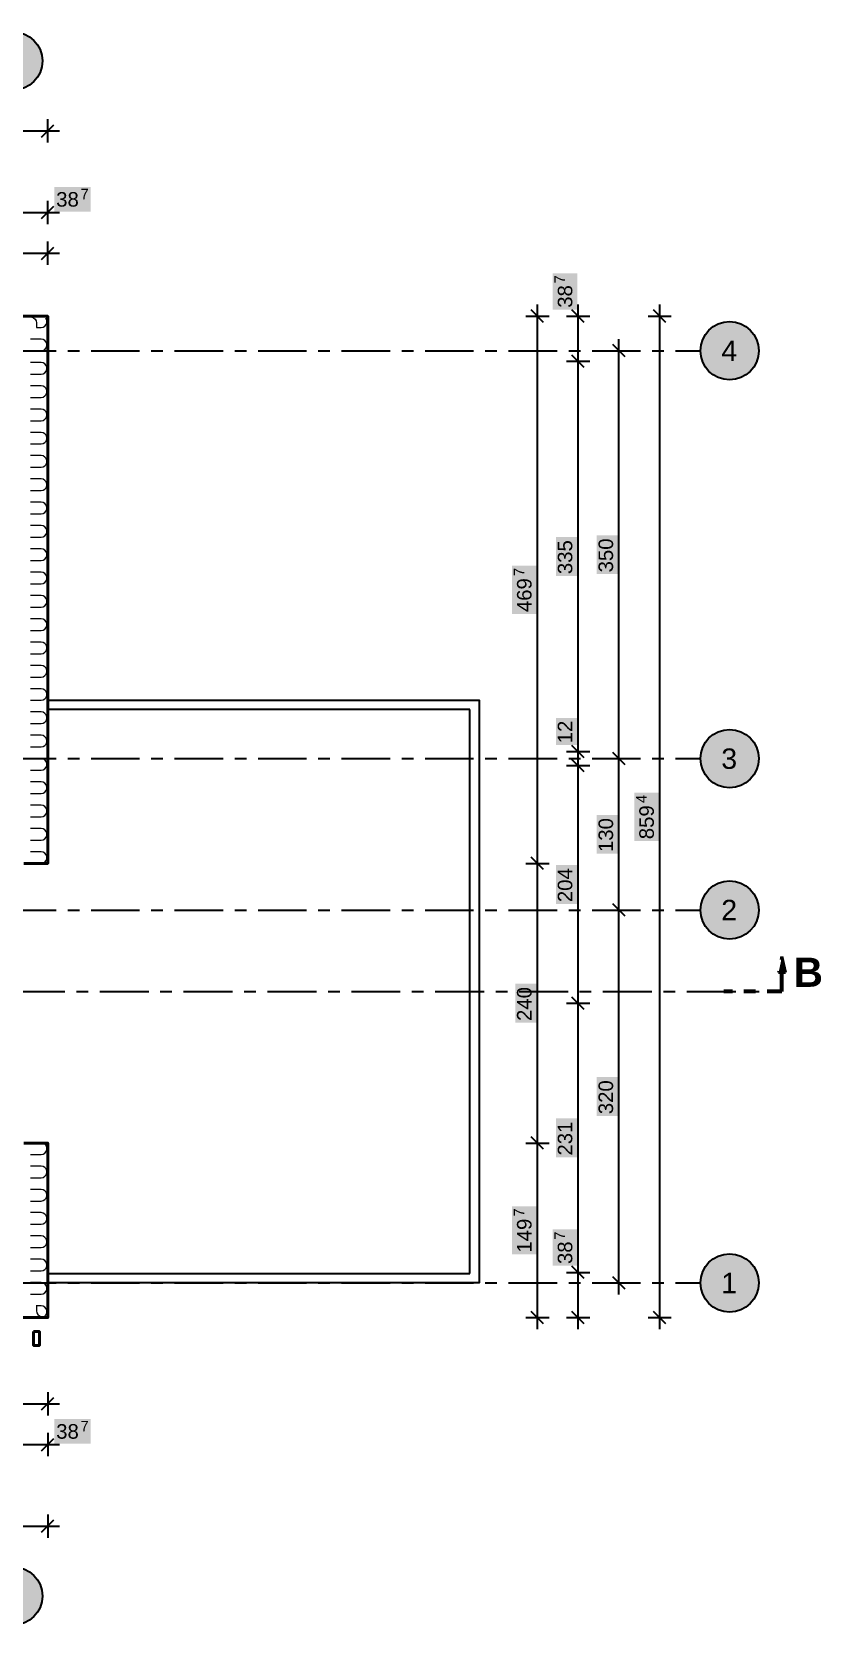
# Model space of a CAD drawing. Header units: metres. Extents: x -3.3 to 16.9, y -3.5 to 11.3.
# Drawn here: x 10.16 to 16.94, y -2.94 to 10.74 of the extents above; entities that cross this region are included whole.
import ezdxf

# ---------------------------------------------------------------- set-up
doc = ezdxf.new("R2010")
doc.units = ezdxf.units.M
doc.linetypes.add('PUNKTOWA', pattern=[10.5, 8.4, -1.05, 0, -1.05])
doc.linetypes.add('PUNKTOWA_KROTKA', pattern=[6.3, 4.2, -1.05, 0, -1.05])
for name, color, linetype, lineweight in [('A-KRESKOWANIE', 8, 'Continuous', 18), ('A-MASKA', 7, 'Continuous', 18), ('A-OSIE', 1, 'PUNKTOWA', 25), ('A-PRZEKROJE', 1, 'PUNKTOWA_KROTKA', 50), ('A-SCHODY', 6, 'Continuous', 25), ('A-SCIANY-IZOL', 4, 'Continuous', 35), ('A-SCIANY-KONSTR', 7, 'Continuous', 50), ('A-WIDOK', 7, 'Continuous', 25), ('A-WYMIARY', 1, 'Continuous', 25)]:
    doc.layers.add(name, color=color, linetype=linetype, lineweight=lineweight)
doc.styles.add('PL_ARIAL', font='arial.ttf')
doc.styles.add('PL_ARIAL_B', font='arialbd.ttf')

msp = doc.modelspace()

# ---------------------------------------------------------------- hatches: boundary and pattern name
at = {"layer": 'A-MASKA', "true_color": 0xffffff}
for points in [[(10.354, 9.194), (10.666, 9.194), (10.666, 9.405), (10.354, 9.405)], [(14.842, 8.354), (14.842, 8.666), (14.632, 8.666), (14.632, 8.354)], [(14.842, 6.068), (14.842, 6.402), (14.66, 6.402), (14.66, 6.068)], [(15.192, 6.083), (15.192, 6.417), (15.01, 6.417), (15.01, 6.083)], [(14.492, 5.742), (14.492, 6.155), (14.282, 6.155), (14.282, 5.742)], [(14.842, 4.617), (14.842, 4.849), (14.66, 4.849), (14.66, 4.617)], [(15.543, 3.793), (15.543, 4.207), (15.332, 4.207), (15.332, 3.793)], [(15.192, 3.683), (15.192, 4.017), (15.01, 4.017), (15.01, 3.683)], [(14.842, 3.253), (14.842, 3.587), (14.66, 3.587), (14.66, 3.253)], [(14.492, 2.233), (14.492, 2.567), (14.31, 2.567), (14.31, 2.233)], [(15.192, 1.433), (15.192, 1.767), (15.01, 1.767), (15.01, 1.433)], [(14.842, 1.078), (14.842, 1.412), (14.66, 1.412), (14.66, 1.078)], [(14.492, 0.245), (14.492, 0.658), (14.282, 0.658), (14.282, 0.245)], [(14.842, 0.147), (14.842, 0.459), (14.632, 0.459), (14.632, 0.147)], [(10.354, -1.379), (10.666, -1.379), (10.666, -1.169), (10.354, -1.169)]]:
    msp.add_hatch(color=7, dxfattribs=at).paths.add_polyline_path(points)
at = {"layer": 'A-OSIE', "true_color": 0xffffff}
for points in [[(10.25, 10.487), (10.248, 10.52), (10.241, 10.552), (10.231, 10.583), (10.217, 10.612), (10.198, 10.639), (10.177, 10.664), (10.152, 10.685), (10.125, 10.704), (10.096, 10.718), (10.065, 10.728), (10.033, 10.735), (10, 10.737), (9.967, 10.735), (9.935, 10.728), (9.904, 10.718), (9.875, 10.704), (9.848, 10.685), (9.823, 10.664), (9.802, 10.639), (9.783, 10.612), (9.769, 10.583), (9.759, 10.552), (9.752, 10.52), (9.75, 10.487), (9.752, 10.454), (9.759, 10.422), (9.769, 10.391), (9.783, 10.362), (9.802, 10.335), (9.823, 10.31), (9.848, 10.289), (9.875, 10.27), (9.904, 10.256), (9.935, 10.246), (9.967, 10.239), (10, 10.237), (10.033, 10.239), (10.065, 10.246), (10.096, 10.256), (10.125, 10.27), (10.152, 10.289), (10.177, 10.31), (10.198, 10.335), (10.217, 10.362), (10.231, 10.391), (10.241, 10.422), (10.248, 10.454)], [(16.4, 8), (16.398, 8.033), (16.391, 8.065), (16.381, 8.096), (16.367, 8.125), (16.348, 8.152), (16.327, 8.177), (16.302, 8.198), (16.275, 8.217), (16.246, 8.231), (16.215, 8.241), (16.183, 8.248), (16.15, 8.25), (16.117, 8.248), (16.085, 8.241), (16.054, 8.231), (16.025, 8.217), (15.998, 8.198), (15.973, 8.177), (15.952, 8.152), (15.933, 8.125), (15.919, 8.096), (15.909, 8.065), (15.902, 8.033), (15.9, 8), (15.902, 7.967), (15.909, 7.935), (15.919, 7.904), (15.933, 7.875), (15.952, 7.848), (15.973, 7.823), (15.998, 7.802), (16.025, 7.783), (16.054, 7.769), (16.085, 7.759), (16.117, 7.752), (16.15, 7.75), (16.183, 7.752), (16.215, 7.759), (16.246, 7.769), (16.275, 7.783), (16.302, 7.802), (16.327, 7.823), (16.348, 7.848), (16.367, 7.875), (16.381, 7.904), (16.391, 7.935), (16.398, 7.967)], [(16.4, 4.5), (16.398, 4.533), (16.391, 4.565), (16.381, 4.596), (16.367, 4.625), (16.348, 4.652), (16.327, 4.677), (16.302, 4.698), (16.275, 4.717), (16.246, 4.731), (16.215, 4.741), (16.183, 4.748), (16.15, 4.75), (16.117, 4.748), (16.085, 4.741), (16.054, 4.731), (16.025, 4.717), (15.998, 4.698), (15.973, 4.677), (15.952, 4.652), (15.933, 4.625), (15.919, 4.596), (15.909, 4.565), (15.902, 4.533), (15.9, 4.5), (15.902, 4.467), (15.909, 4.435), (15.919, 4.404), (15.933, 4.375), (15.952, 4.348), (15.973, 4.323), (15.998, 4.302), (16.025, 4.283), (16.054, 4.269), (16.085, 4.259), (16.117, 4.252), (16.15, 4.25), (16.183, 4.252), (16.215, 4.259), (16.246, 4.269), (16.275, 4.283), (16.302, 4.302), (16.327, 4.323), (16.348, 4.348), (16.367, 4.375), (16.381, 4.404), (16.391, 4.435), (16.398, 4.467)], [(16.4, 3.2), (16.398, 3.233), (16.391, 3.265), (16.381, 3.296), (16.367, 3.325), (16.348, 3.352), (16.327, 3.377), (16.302, 3.398), (16.275, 3.417), (16.246, 3.431), (16.215, 3.441), (16.183, 3.448), (16.15, 3.45), (16.117, 3.448), (16.085, 3.441), (16.054, 3.431), (16.025, 3.417), (15.998, 3.398), (15.973, 3.377), (15.952, 3.352), (15.933, 3.325), (15.919, 3.296), (15.909, 3.265), (15.902, 3.233), (15.9, 3.2), (15.902, 3.167), (15.909, 3.135), (15.919, 3.104), (15.933, 3.075), (15.952, 3.048), (15.973, 3.023), (15.998, 3.002), (16.025, 2.983), (16.054, 2.969), (16.085, 2.959), (16.117, 2.952), (16.15, 2.95), (16.183, 2.952), (16.215, 2.959), (16.246, 2.969), (16.275, 2.983), (16.302, 3.002), (16.327, 3.023), (16.348, 3.048), (16.367, 3.075), (16.381, 3.104), (16.391, 3.135), (16.398, 3.167)], [(16.4, 0), (16.398, 0.033), (16.391, 0.065), (16.381, 0.096), (16.367, 0.125), (16.348, 0.152), (16.327, 0.177), (16.302, 0.198), (16.275, 0.217), (16.246, 0.231), (16.215, 0.241), (16.183, 0.248), (16.15, 0.25), (16.117, 0.248), (16.085, 0.241), (16.054, 0.231), (16.025, 0.217), (15.998, 0.198), (15.973, 0.177), (15.952, 0.152), (15.933, 0.125), (15.919, 0.096), (15.909, 0.065), (15.902, 0.033), (15.9, 0), (15.902, -0.033), (15.909, -0.065), (15.919, -0.096), (15.933, -0.125), (15.952, -0.152), (15.973, -0.177), (15.998, -0.198), (16.025, -0.217), (16.054, -0.231), (16.085, -0.241), (16.117, -0.248), (16.15, -0.25), (16.183, -0.248), (16.215, -0.241), (16.246, -0.231), (16.275, -0.217), (16.302, -0.198), (16.327, -0.177), (16.348, -0.152), (16.367, -0.125), (16.381, -0.096), (16.391, -0.065), (16.398, -0.033)], [(10.25, -2.687), (10.248, -2.654), (10.241, -2.622), (10.231, -2.591), (10.217, -2.562), (10.198, -2.535), (10.177, -2.51), (10.152, -2.489), (10.125, -2.47), (10.096, -2.456), (10.065, -2.446), (10.033, -2.439), (10, -2.437), (9.967, -2.439), (9.935, -2.446), (9.904, -2.456), (9.875, -2.47), (9.848, -2.489), (9.823, -2.51), (9.802, -2.535), (9.783, -2.562), (9.769, -2.591), (9.759, -2.622), (9.752, -2.654), (9.75, -2.687), (9.752, -2.72), (9.759, -2.752), (9.769, -2.783), (9.783, -2.812), (9.802, -2.839), (9.823, -2.864), (9.848, -2.885), (9.875, -2.904), (9.904, -2.918), (9.935, -2.928), (9.967, -2.935), (10, -2.937), (10.033, -2.935), (10.065, -2.928), (10.096, -2.918), (10.125, -2.904), (10.152, -2.885), (10.177, -2.864), (10.198, -2.839), (10.217, -2.812), (10.231, -2.783), (10.241, -2.752), (10.248, -2.72)]]:
    msp.add_hatch(color=7, dxfattribs=at).paths.add_polyline_path(points)
at = {"layer": 'A-PRZEKROJE', "true_color": 0x000000}
msp.add_hatch(color=7, dxfattribs=at).paths.add_polyline_path([(16.6, 2.801), (16.629, 2.664), (16.571, 2.664)])

# ---------------------------------------------------------------- linework, layer by layer
at = {"layer": 'A-KRESKOWANIE', "lineweight": 25, "ltscale": 0.05}
for points in [[(10.159, 8.289), (10.175, 8.283), (10.188, 8.272), (10.197, 8.257), (10.2, 8.24), (10.2, 8.2)], [(10.2, 8.2), (10.24, 8.2), (10.257, 8.203), (10.272, 8.212), (10.283, 8.225), (10.289, 8.241), (10.289, 8.259), (10.283, 8.275), (10.279, 8.279)], [(10.147, 8), (10.24, 8), (10.257, 8.003), (10.272, 8.012), (10.283, 8.025), (10.289, 8.041), (10.289, 8.059), (10.283, 8.075), (10.272, 8.088), (10.257, 8.097), (10.24, 8.1), (10.147, 8.1)], [(10.147, 7.8), (10.24, 7.8), (10.257, 7.803), (10.272, 7.812), (10.283, 7.825), (10.289, 7.841), (10.289, 7.859), (10.283, 7.875), (10.272, 7.888), (10.257, 7.897), (10.24, 7.9), (10.147, 7.9)], [(10.147, 7.6), (10.24, 7.6), (10.257, 7.603), (10.272, 7.612), (10.283, 7.625), (10.289, 7.641), (10.289, 7.659), (10.283, 7.675), (10.272, 7.688), (10.257, 7.697), (10.24, 7.7), (10.147, 7.7)], [(10.147, 7.4), (10.24, 7.4), (10.257, 7.403), (10.272, 7.412), (10.283, 7.425), (10.289, 7.441), (10.289, 7.459), (10.283, 7.475), (10.272, 7.488), (10.257, 7.497), (10.24, 7.5), (10.147, 7.5)], [(10.147, 7.2), (10.24, 7.2), (10.257, 7.203), (10.272, 7.212), (10.283, 7.225), (10.289, 7.241), (10.289, 7.259), (10.283, 7.275), (10.272, 7.288), (10.257, 7.297), (10.24, 7.3), (10.147, 7.3)], [(10.147, 7), (10.24, 7), (10.257, 7.003), (10.272, 7.012), (10.283, 7.025), (10.289, 7.041), (10.289, 7.059), (10.283, 7.075), (10.272, 7.088), (10.257, 7.097), (10.24, 7.1), (10.147, 7.1)], [(10.147, 6.8), (10.24, 6.8), (10.257, 6.803), (10.272, 6.812), (10.283, 6.825), (10.289, 6.841), (10.289, 6.859), (10.283, 6.875), (10.272, 6.888), (10.257, 6.897), (10.24, 6.9), (10.147, 6.9)], [(10.147, 6.6), (10.24, 6.6), (10.257, 6.603), (10.272, 6.612), (10.283, 6.625), (10.289, 6.641), (10.289, 6.659), (10.283, 6.675), (10.272, 6.688), (10.257, 6.697), (10.24, 6.7), (10.147, 6.7)], [(10.147, 6.4), (10.24, 6.4), (10.257, 6.403), (10.272, 6.412), (10.283, 6.425), (10.289, 6.441), (10.289, 6.459), (10.283, 6.475), (10.272, 6.488), (10.257, 6.497), (10.24, 6.5), (10.147, 6.5)], [(10.147, 6.2), (10.24, 6.2), (10.257, 6.203), (10.272, 6.212), (10.283, 6.225), (10.289, 6.241), (10.289, 6.259), (10.283, 6.275), (10.272, 6.288), (10.257, 6.297), (10.24, 6.3), (10.147, 6.3)], [(10.147, 6), (10.24, 6), (10.257, 6.003), (10.272, 6.012), (10.283, 6.025), (10.289, 6.041), (10.289, 6.059), (10.283, 6.075), (10.272, 6.088), (10.257, 6.097), (10.24, 6.1), (10.147, 6.1)], [(10.147, 5.8), (10.24, 5.8), (10.257, 5.803), (10.272, 5.812), (10.283, 5.825), (10.289, 5.841), (10.289, 5.859), (10.283, 5.875), (10.272, 5.888), (10.257, 5.897), (10.24, 5.9), (10.147, 5.9)], [(10.147, 5.6), (10.24, 5.6), (10.257, 5.603), (10.272, 5.612), (10.283, 5.625), (10.289, 5.641), (10.289, 5.659), (10.283, 5.675), (10.272, 5.688), (10.257, 5.697), (10.24, 5.7), (10.147, 5.7)], [(10.147, 5.4), (10.24, 5.4), (10.257, 5.403), (10.272, 5.412), (10.283, 5.425), (10.289, 5.441), (10.289, 5.459), (10.283, 5.475), (10.272, 5.488), (10.257, 5.497), (10.24, 5.5), (10.147, 5.5)], [(10.147, 5.2), (10.24, 5.2), (10.257, 5.203), (10.272, 5.212), (10.283, 5.225), (10.289, 5.241), (10.289, 5.259), (10.283, 5.275), (10.272, 5.288), (10.257, 5.297), (10.24, 5.3), (10.147, 5.3)], [(10.147, 5), (10.24, 5), (10.257, 5.003), (10.272, 5.012), (10.283, 5.025), (10.289, 5.041), (10.289, 5.059), (10.283, 5.075), (10.272, 5.088), (10.257, 5.097), (10.24, 5.1), (10.147, 5.1)], [(10.147, 4.8), (10.24, 4.8), (10.257, 4.803), (10.272, 4.812), (10.283, 4.825), (10.289, 4.841), (10.289, 4.859), (10.283, 4.875), (10.272, 4.888), (10.257, 4.897), (10.24, 4.9), (10.147, 4.9)], [(10.147, 4.6), (10.24, 4.6), (10.257, 4.603), (10.272, 4.612), (10.283, 4.625), (10.289, 4.641), (10.289, 4.659), (10.283, 4.675), (10.272, 4.688), (10.257, 4.697), (10.24, 4.7), (10.147, 4.7)], [(10.147, 4.4), (10.24, 4.4), (10.257, 4.403), (10.272, 4.412), (10.283, 4.425), (10.289, 4.441), (10.289, 4.459), (10.283, 4.475), (10.272, 4.488), (10.257, 4.497), (10.24, 4.5), (10.147, 4.5)], [(10.147, 4.2), (10.24, 4.2), (10.257, 4.203), (10.272, 4.212), (10.283, 4.225), (10.289, 4.241), (10.289, 4.259), (10.283, 4.275), (10.272, 4.288), (10.257, 4.297), (10.24, 4.3), (10.147, 4.3)], [(10.147, 4), (10.24, 4), (10.257, 4.003), (10.272, 4.012), (10.283, 4.025), (10.289, 4.041), (10.289, 4.059), (10.283, 4.075), (10.272, 4.088), (10.257, 4.097), (10.24, 4.1), (10.147, 4.1)], [(10.147, 3.8), (10.24, 3.8), (10.257, 3.803), (10.272, 3.812), (10.283, 3.825), (10.289, 3.841), (10.289, 3.859), (10.283, 3.875), (10.272, 3.888), (10.257, 3.897), (10.24, 3.9), (10.24, 3.9), (10.147, 3.9)], [(10.24, 3.6), (10.257, 3.603), (10.272, 3.612), (10.283, 3.625), (10.289, 3.641), (10.289, 3.659), (10.283, 3.675), (10.272, 3.688), (10.257, 3.697), (10.24, 3.7), (10.24, 3.7), (10.147, 3.7)], [(10.147, 1.103), (10.24, 1.103), (10.257, 1.106), (10.272, 1.115), (10.283, 1.128), (10.289, 1.144), (10.289, 1.162), (10.283, 1.178), (10.272, 1.191), (10.257, 1.2), (10.257, 1.2)], [(10.147, 0.903), (10.24, 0.903), (10.257, 0.906), (10.272, 0.915), (10.283, 0.928), (10.289, 0.944), (10.289, 0.962), (10.283, 0.978), (10.272, 0.991), (10.257, 1), (10.24, 1.003), (10.147, 1.003)], [(10.147, 0.703), (10.24, 0.703), (10.257, 0.706), (10.272, 0.715), (10.283, 0.728), (10.289, 0.744), (10.289, 0.762), (10.283, 0.778), (10.272, 0.791), (10.257, 0.8), (10.24, 0.803), (10.24, 0.803), (10.147, 0.803)], [(10.147, 0.503), (10.24, 0.503), (10.257, 0.506), (10.272, 0.515), (10.283, 0.528), (10.289, 0.544), (10.289, 0.562), (10.283, 0.578), (10.272, 0.591), (10.257, 0.6), (10.24, 0.603), (10.147, 0.603)], [(10.147, 0.303), (10.24, 0.303), (10.257, 0.306), (10.272, 0.315), (10.283, 0.328), (10.289, 0.344), (10.289, 0.362), (10.283, 0.378), (10.272, 0.391), (10.257, 0.4), (10.24, 0.403), (10.147, 0.403)], [(10.147, 0.103), (10.24, 0.103), (10.257, 0.106), (10.272, 0.115), (10.283, 0.128), (10.289, 0.144), (10.289, 0.162), (10.283, 0.178), (10.272, 0.191), (10.257, 0.2), (10.24, 0.203), (10.24, 0.203), (10.147, 0.203)], [(10.147, -0.097), (10.24, -0.097), (10.257, -0.094), (10.272, -0.085), (10.283, -0.072), (10.289, -0.056), (10.289, -0.038), (10.283, -0.022), (10.272, -0.009), (10.257, 0), (10.24, 0.003), (10.147, 0.003)], [(10.278, -0.278), (10.283, -0.272), (10.289, -0.256), (10.289, -0.238), (10.283, -0.222), (10.272, -0.209), (10.257, -0.2), (10.24, -0.197), (10.24, -0.197), (10.197, -0.197)], [(10.2, -0.2), (10.2, -0.239), (10.203, -0.257), (10.212, -0.272), (10.225, -0.283), (10.241, -0.289), (10.259, -0.289), (10.275, -0.283), (10.279, -0.279)]]:
    msp.add_lwpolyline(points, dxfattribs=at)
at = {"layer": 'A-OSIE', "linetype": 'PUNKTOWA', "lineweight": 35, "ltscale": 0.049636, "flags": 128}
for points in [[(-2.237, 8), (15.9, 8)], [(-2.237, 4.5), (15.9, 4.5)], [(-2.237, 3.2), (15.9, 3.2)], [(-2.237, 0), (15.9, 0)]]:
    msp.add_lwpolyline(points, dxfattribs=at)
at = {"layer": 'A-OSIE', "linetype": 'Continuous', "lineweight": 35, "ltscale": 0.05}
for centre in [(10, 10.487), (16.15, 8), (16.15, 4.5), (16.15, 3.2), (16.15, 0), (10, -2.687)]:
    msp.add_circle(centre, 0.25, dxfattribs=at)
at = {"layer": 'A-PRZEKROJE', "lineweight": 50, "ltscale": 0.05, "flags": 128}
msp.add_lwpolyline([(16.6, 2.801), (16.629, 2.664), (16.571, 2.664)], close=True, dxfattribs=at)
at = {"layer": 'A-PRZEKROJE', "linetype": 'Continuous', "lineweight": 70, "ltscale": 0.05, "flags": 128}
msp.add_lwpolyline([(16.6, 2.501), (16.6, 2.676)], dxfattribs=at)
at = {"layer": 'A-PRZEKROJE', "linetype": 'PUNKTOWA', "lineweight": 35, "ltscale": 0.05, "flags": 128}
msp.add_lwpolyline([(-2.937, 2.501), (16.6, 2.501)], dxfattribs=at)
at = {"layer": 'A-PRZEKROJE', "linetype": 'PUNKTOWA_KROTKA', "lineweight": 70, "ltscale": 0.03, "flags": 128}
msp.add_lwpolyline([(16.6, 2.501), (16.1, 2.501)], dxfattribs=at)
at = {"layer": 'A-SCHODY', "lineweight": 35, "ltscale": 0.05}
for points in [[(13.92, 4.92), (10.297, 4.92)], [(13.92, 0.08), (13.92, 4.92)], [(10.297, 0.08), (13.92, 0.08)]]:
    msp.add_lwpolyline(points, dxfattribs=at)
at = {"layer": 'A-SCIANY-IZOL', "lineweight": 50, "ltscale": 0.05}
for points in [[(8.8, 8.297), (10.297, 8.297), (10.297, 8.297), (10.297, 8.297), (10.297, 3.6), (10.297, 3.6), (10.297, 3.6), (10.09, 3.6)], [(10.09, 1.2), (10.297, 1.2), (10.297, 1.2), (10.297, 1.2), (10.297, -0.297), (10.297, -0.297), (10.297, -0.297), (8.8, -0.297)]]:
    msp.add_lwpolyline(points, dxfattribs=at)
at = {"layer": 'A-SCIANY-KONSTR', "lineweight": 50, "ltscale": 0.05}
msp.add_lwpolyline([(10.175, -0.417), (10.175, -0.537), (10.225, -0.537), (10.225, -0.417)], close=True, dxfattribs=at)
at = {"layer": 'A-WIDOK', "lineweight": 35, "ltscale": 0.05}
msp.add_lwpolyline([(10.297, 5), (14, 5), (14, 0), (10.297, 0)], dxfattribs=at)
at = {"layer": 'A-WYMIARY', "lineweight": 35, "ltscale": 0.05}
for points in [[(10.297, 9.787), (10.297, 9.987)], [(-0.397, 9.887), (10.397, 9.887)], [(10.244, 9.834), (10.35, 9.94)], [(-0.397, 9.187), (10.397, 9.187)], [(10.244, 9.134), (10.35, 9.24)], [(10.297, 9.087), (10.297, 9.287)], [(10.244, 8.784), (10.35, 8.89)], [(10.297, 8.737), (10.297, 8.937)], [(-0.397, 8.837), (10.397, 8.837)], [(14.553, 8.244), (14.447, 8.35)], [(14.5, -0.397), (14.5, 8.397)], [(14.903, 8.244), (14.797, 8.35)], [(14.85, -0.397), (14.85, 8.397)], [(15.603, 8.244), (15.497, 8.35)], [(15.55, -0.397), (15.55, 8.397)], [(14.4, 8.297), (14.6, 8.297)], [(14.75, 8.297), (14.95, 8.297)], [(15.45, 8.297), (15.65, 8.297)], [(15.2, -0.1), (15.2, 8.1)], [(14.903, 7.857), (14.797, 7.963)], [(15.1, 8), (15.3, 8)], [(15.253, 7.947), (15.147, 8.053)], [(14.75, 7.91), (14.95, 7.91)], [(14.75, 4.56), (14.95, 4.56)], [(14.903, 4.507), (14.797, 4.613)], [(15.253, 4.447), (15.147, 4.553)], [(14.75, 4.44), (14.95, 4.44)], [(14.903, 4.387), (14.797, 4.493)], [(15.1, 4.5), (15.3, 4.5)], [(14.4, 3.6), (14.6, 3.6)], [(14.553, 3.547), (14.447, 3.653)], [(15.1, 3.2), (15.3, 3.2)], [(15.253, 3.147), (15.147, 3.253)], [(14.75, 2.4), (14.95, 2.4)], [(14.903, 2.347), (14.797, 2.453)], [(14.553, 1.147), (14.447, 1.253)], [(14.4, 1.2), (14.6, 1.2)], [(14.903, 0.037), (14.797, 0.143)], [(14.75, 0.09), (14.95, 0.09)], [(15.1, 0), (15.3, 0)], [(15.253, -0.053), (15.147, 0.053)], [(14.553, -0.35), (14.447, -0.244)], [(14.903, -0.35), (14.797, -0.244)], [(15.603, -0.35), (15.497, -0.244)], [(14.4, -0.297), (14.6, -0.297)], [(14.75, -0.297), (14.95, -0.297)], [(15.45, -0.297), (15.65, -0.297)], [(10.297, -0.937), (10.297, -1.137)], [(-0.397, -1.037), (10.397, -1.037)], [(10.244, -1.09), (10.35, -0.984)], [(10.244, -1.44), (10.35, -1.334)], [(10.297, -1.287), (10.297, -1.487)], [(-0.397, -1.387), (10.397, -1.387)], [(10.244, -2.14), (10.35, -2.034)], [(10.297, -1.987), (10.297, -2.187)], [(-0.397, -2.087), (10.397, -2.087)]]:
    msp.add_lwpolyline(points, dxfattribs=at)

# ---------------------------------------------------------------- texts
at = {"layer": 'A-OSIE', "style": 'PL_ARIAL'}
for s, p in [('4', (16.079, 7.912)), ('3', (16.079, 4.412)), ('2', (16.079, 3.113)), ('1', (16.079, -0.088))]:
    msp.add_text(s, height=0.175, dxfattribs=at).set_placement(p)
at = {"layer": 'A-PRZEKROJE', "style": 'PL_ARIAL_B'}
msp.add_text('B', height=0.25, dxfattribs=at).set_placement((16.7, 2.541))
at = {"layer": 'A-WYMIARY', "style": 'PL_ARIAL'}
for s, height, p in [('38', 0.125, (10.369, 9.237)), ('7', 0.09, (10.578, 9.3)), ('38', 0.125, (10.369, -1.337)), ('7', 0.09, (10.578, -1.274))]:
    msp.add_text(s, height=height, dxfattribs=at).set_placement(p)
for s, height, p in [('7', 0.09, (14.737, 8.578)), ('38', 0.125, (14.8, 8.369)), ('335', 0.125, (14.8, 6.083)), ('350', 0.125, (15.15, 6.098)), ('7', 0.09, (14.387, 6.067)), ('469', 0.125, (14.45, 5.757)), ('12', 0.125, (14.8, 4.631)), ('4', 0.09, (15.438, 4.119)), ('130', 0.125, (15.15, 3.698)), ('859', 0.125, (15.5, 3.808)), ('204', 0.125, (14.8, 3.268)), ('240', 0.125, (14.45, 2.248)), ('320', 0.125, (15.15, 1.448)), ('231', 0.125, (14.8, 1.093)), ('7', 0.09, (14.387, 0.57)), ('149', 0.125, (14.45, 0.26)), ('7', 0.09, (14.737, 0.371)), ('38', 0.125, (14.8, 0.162))]:
    msp.add_text(s, height=height, rotation=90, dxfattribs=at).set_placement(p)

doc.saveas('drawing.dxf')
